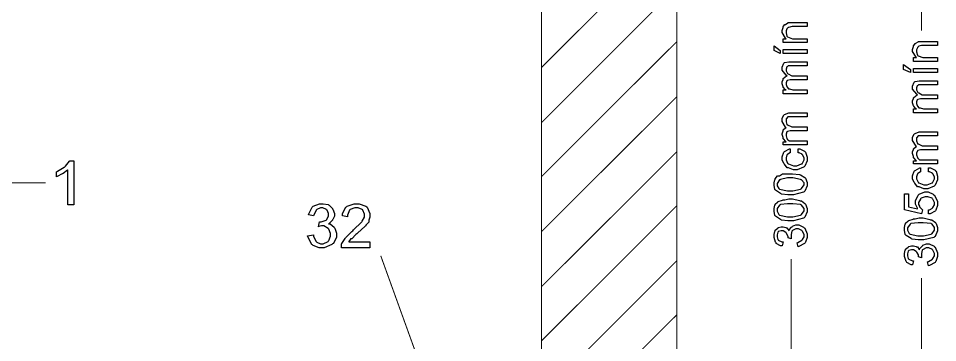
# Model space of a CAD drawing. Header units: metres. Extents: x -593 to 248, y 430 to 1024.
# Drawn here: x -232.11 to -193.25, y 924.3 to 938.03 of the extents above; entities that cross this region are included whole.
import ezdxf

# ---------------------------------------------------------------- set-up
doc = ezdxf.new("R2010")
doc.units = ezdxf.units.M
doc.header["$MEASUREMENT"] = 0
for name, color, linetype in [('C00-00-00-BLACK', 7, 'Continuous'), ('C00-7E-FF', 150, 'Continuous'), ('CFF-7E-00', 30, 'Continuous')]:
    doc.layers.add(name, color=color, linetype=linetype)

msp = doc.modelspace()

# ---------------------------------------------------------------- linework, layer by layer
at = {"layer": 'C00-00-00-BLACK', "const_width": 0.0423}
for points in [[(-210.003, 898.77), (-210.003, 967.479)], [(-204.28, 897.116), (-204.28, 967.479)], [(-210.003, 935.944), (-204.28, 941.667)], [(-210.003, 933.612), (-204.28, 939.335)], [(-210.003, 931.324), (-204.28, 937.044)], [(-210.003, 928.991), (-204.28, 934.713)], [(-210.003, 926.659), (-204.28, 932.382)], [(-210.003, 924.37), (-204.28, 930.093)], [(-210.003, 922.04), (-204.28, 927.763)], [(-210.003, 919.751), (-204.28, 925.474)]]:
    msp.add_lwpolyline(points, dxfattribs=at)
at = {"layer": 'C00-7E-FF', "const_width": 0.0423}
for points in [[(-193.929, 965.955), (-193.929, 937.512)], [(-233.119, 927.34), (-232.44, 931.067), (-230.956, 931.067)], [(-214.544, 921.743), (-216.79, 927.975)], [(-199.444, 900.252), (-199.444, 927.847)], [(-193.929, 898.639), (-193.929, 927.04)]]:
    msp.add_lwpolyline(points, dxfattribs=at)
at = {"layer": 'CFF-7E-00'}
for points in [[(-198.766, 937.003), (-199.782, 937.003), (-199.782, 937.17), (-199.655, 937.17), (-199.677, 937.193), (-199.825, 937.432), (-199.825, 937.512), (-199.825, 937.512), (-199.782, 937.64), (-199.782, 937.682), (-199.772, 937.693), (-199.717, 937.766), (-199.698, 937.766), (-199.688, 937.777), (-199.582, 937.842), (-199.571, 937.851), (-199.53, 937.851), (-199.435, 937.851), (-199.402, 937.851), (-198.766, 937.851), (-198.766, 937.682), (-199.402, 937.682), (-199.402, 937.682), (-199.561, 937.65), (-199.571, 937.639), (-199.571, 937.639), (-199.614, 937.598), (-199.614, 937.598), (-199.625, 937.588), (-199.655, 937.5), (-199.655, 937.47), (-199.655, 937.417), (-199.625, 937.27), (-199.614, 937.259), (-199.593, 937.249), (-199.386, 937.17), (-199.318, 937.17), (-198.766, 937.17), (-198.766, 937.003)], [(-199.91, 936.537), (-200.166, 936.664), (-200.166, 936.874), (-199.91, 936.664), (-199.91, 936.537)], [(-193.253, 936.197), (-194.268, 936.197), (-194.268, 936.367), (-194.142, 936.367), (-194.164, 936.389), (-194.311, 936.629), (-194.311, 936.708), (-194.311, 936.708), (-194.268, 936.836), (-194.268, 936.877), (-194.259, 936.888), (-194.204, 936.962), (-194.184, 936.962), (-194.175, 936.974), (-194.069, 937.037), (-194.058, 937.047), (-194.016, 937.047), (-193.921, 937.047), (-193.888, 937.047), (-193.253, 937.047), (-193.253, 936.877), (-193.888, 936.877), (-193.931, 936.877), (-194.048, 936.847), (-194.058, 936.836), (-194.058, 936.836), (-194.099, 936.793), (-194.099, 936.793), (-194.11, 936.783), (-194.142, 936.697), (-194.142, 936.666), (-194.142, 936.614), (-194.11, 936.465), (-194.099, 936.454), (-194.078, 936.444), (-193.871, 936.367), (-193.803, 936.367), (-193.253, 936.367), (-193.253, 936.197)], [(-198.766, 936.537), (-199.782, 936.537), (-199.782, 936.706), (-198.766, 936.706), (-198.766, 936.537)], [(-198.766, 934.84), (-199.785, 934.84), (-199.785, 935.01), (-199.658, 935.01), (-199.689, 935.01), (-199.775, 935.116), (-199.785, 935.137), (-199.785, 935.137), (-199.827, 935.265), (-199.827, 935.306), (-199.827, 935.349), (-199.785, 935.444), (-199.785, 935.476), (-199.775, 935.487), (-199.639, 935.593), (-199.616, 935.602), (-199.648, 935.624), (-199.827, 935.831), (-199.827, 935.899), (-199.827, 935.962), (-199.754, 936.132), (-199.743, 936.152), (-199.723, 936.163), (-199.548, 936.195), (-199.488, 936.195), (-198.766, 936.195), (-198.766, 936.025), (-199.404, 936.025), (-199.447, 936.025), (-199.542, 936.025), (-199.574, 936.025), (-199.574, 936.025), (-199.616, 935.983), (-199.616, 935.983), (-199.628, 935.973), (-199.658, 935.886), (-199.658, 935.856), (-199.658, 935.815), (-199.596, 935.698), (-199.574, 935.686), (-199.564, 935.677), (-199.413, 935.602), (-199.362, 935.602), (-198.766, 935.602), (-198.766, 935.433), (-199.447, 935.433), (-199.49, 935.433), (-199.607, 935.401), (-199.616, 935.39), (-199.628, 935.39), (-199.658, 935.295), (-199.658, 935.263), (-199.658, 935.232), (-199.628, 935.148), (-199.616, 935.137), (-199.616, 935.116), (-199.553, 935.052), (-199.531, 935.052), (-199.511, 935.043), (-199.367, 935.01), (-199.319, 935.01), (-198.766, 935.01), (-198.766, 934.84)], [(-194.398, 935.732), (-194.694, 935.859), (-194.694, 936.071), (-194.398, 935.859), (-194.398, 935.732)], [(-193.253, 935.732), (-194.271, 935.732), (-194.271, 935.902), (-193.253, 935.902), (-193.253, 935.732)], [(-193.253, 934.036), (-194.271, 934.036), (-194.271, 934.205), (-194.144, 934.205), (-194.176, 934.205), (-194.262, 934.311), (-194.271, 934.332), (-194.271, 934.332), (-194.314, 934.46), (-194.314, 934.501), (-194.314, 934.544), (-194.271, 934.639), (-194.271, 934.671), (-194.262, 934.682), (-194.124, 934.788), (-194.102, 934.798), (-194.133, 934.82), (-194.314, 935.026), (-194.314, 935.094), (-194.314, 935.159), (-194.239, 935.328), (-194.228, 935.349), (-194.208, 935.36), (-194.034, 935.39), (-193.975, 935.39), (-193.253, 935.39), (-193.253, 935.221), (-193.891, 935.221), (-193.934, 935.221), (-194.029, 935.221), (-194.06, 935.221), (-194.06, 935.221), (-194.102, 935.179), (-194.102, 935.179), (-194.113, 935.169), (-194.144, 935.083), (-194.144, 935.052), (-194.144, 935.011), (-194.082, 934.894), (-194.06, 934.883), (-194.051, 934.874), (-193.899, 934.798), (-193.848, 934.798), (-193.253, 934.798), (-193.253, 934.628), (-193.932, 934.628), (-193.975, 934.628), (-194.092, 934.598), (-194.102, 934.587), (-194.113, 934.587), (-194.144, 934.492), (-194.144, 934.459), (-194.144, 934.427), (-194.113, 934.343), (-194.102, 934.332), (-194.102, 934.311), (-194.04, 934.248), (-194.017, 934.248), (-193.997, 934.238), (-193.853, 934.205), (-193.805, 934.205), (-193.253, 934.205), (-193.253, 934.036)], [(-198.766, 932.678), (-199.782, 932.678), (-199.782, 932.805), (-199.655, 932.805), (-199.666, 932.816), (-199.772, 932.923), (-199.782, 932.933), (-199.782, 932.987), (-199.825, 933.107), (-199.825, 933.147), (-199.825, 933.147), (-199.782, 933.275), (-199.782, 933.316), (-199.772, 933.327), (-199.686, 933.4), (-199.655, 933.4), (-199.677, 933.422), (-199.825, 933.661), (-199.825, 933.739), (-199.825, 933.793), (-199.752, 933.942), (-199.741, 933.951), (-199.72, 933.963), (-199.545, 934.036), (-199.486, 934.036), (-198.766, 934.036), (-198.766, 933.866), (-199.402, 933.866), (-199.444, 933.866), (-199.54, 933.866), (-199.571, 933.866), (-199.582, 933.856), (-199.645, 933.793), (-199.655, 933.782), (-199.655, 933.782), (-199.655, 933.719), (-199.655, 933.697), (-199.655, 933.655), (-199.625, 933.539), (-199.614, 933.528), (-199.593, 933.519), (-199.418, 933.443), (-199.359, 933.443), (-198.766, 933.443), (-198.766, 933.273), (-199.444, 933.273), (-199.487, 933.273), (-199.604, 933.243), (-199.614, 933.232), (-199.625, 933.223), (-199.655, 933.132), (-199.655, 933.101), (-199.655, 933.06), (-199.625, 932.944), (-199.614, 932.933), (-199.614, 932.912), (-199.54, 932.859), (-199.528, 932.848), (-199.476, 932.848), (-199.357, 932.848), (-199.318, 932.848), (-198.766, 932.848), (-198.766, 932.678)], [(-193.253, 931.875), (-194.271, 931.875), (-194.271, 932.002), (-194.142, 932.002), (-194.154, 932.012), (-194.262, 932.119), (-194.271, 932.128), (-194.271, 932.182), (-194.314, 932.302), (-194.314, 932.341), (-194.314, 932.383), (-194.271, 932.479), (-194.271, 932.509), (-194.262, 932.52), (-194.172, 932.594), (-194.142, 932.594), (-194.164, 932.616), (-194.314, 932.855), (-194.314, 932.933), (-194.314, 932.987), (-194.239, 933.136), (-194.228, 933.147), (-194.208, 933.158), (-194.031, 933.232), (-193.972, 933.232), (-193.253, 933.232), (-193.253, 933.06), (-193.888, 933.06), (-193.931, 933.06), (-194.026, 933.06), (-194.058, 933.06), (-194.069, 933.05), (-194.132, 932.985), (-194.142, 932.975), (-194.142, 932.975), (-194.142, 932.912), (-194.142, 932.89), (-194.142, 932.849), (-194.11, 932.732), (-194.099, 932.721), (-194.078, 932.711), (-193.905, 932.637), (-193.845, 932.637), (-193.253, 932.637), (-193.253, 932.467), (-193.929, 932.467), (-193.972, 932.467), (-194.089, 932.435), (-194.099, 932.425), (-194.11, 932.415), (-194.142, 932.328), (-194.142, 932.298), (-194.142, 932.257), (-194.11, 932.139), (-194.099, 932.128), (-194.099, 932.128), (-194.026, 932.054), (-194.015, 932.043), (-193.962, 932.043), (-193.843, 932.043), (-193.803, 932.043), (-193.253, 932.043), (-193.253, 931.875)], [(-199.148, 932.341), (-199.148, 932.509), (-199.075, 932.509), (-198.874, 932.404), (-198.852, 932.382), (-198.831, 932.361), (-198.766, 932.155), (-198.766, 932.086), (-198.766, 932.002), (-198.872, 931.769), (-198.893, 931.746), (-198.915, 931.726), (-199.185, 931.62), (-199.275, 931.62), (-199.349, 931.62), (-199.55, 931.696), (-199.571, 931.705), (-199.614, 931.705), (-199.731, 931.854), (-199.741, 931.875), (-199.752, 931.886), (-199.825, 932.036), (-199.825, 932.086), (-199.825, 932.16), (-199.752, 932.361), (-199.741, 932.382), (-199.72, 932.393), (-199.519, 932.499), (-199.486, 932.509), (-199.486, 932.341), (-199.497, 932.331), (-199.604, 932.266), (-199.614, 932.255), (-199.625, 932.245), (-199.655, 932.126), (-199.655, 932.086), (-199.655, 932.033), (-199.593, 931.897), (-199.571, 931.875), (-199.561, 931.865), (-199.347, 931.789), (-199.275, 931.789), (-199.202, 931.789), (-199, 931.865), (-198.979, 931.875), (-198.969, 931.897), (-198.893, 932.039), (-198.893, 932.086), (-198.893, 932.128), (-198.969, 932.245), (-198.979, 932.255), (-198.979, 932.277), (-199.107, 932.341), (-199.148, 932.341)], [(-229.768, 930.136), (-230.022, 930.136), (-230.022, 931.62), (-230.033, 931.599), (-230.215, 931.461), (-230.236, 931.45), (-230.259, 931.441), (-230.469, 931.334), (-230.49, 931.324), (-230.49, 931.536), (-230.458, 931.558), (-230.171, 931.726), (-230.148, 931.746), (-230.117, 931.769), (-229.949, 931.981), (-229.938, 932.002), (-229.768, 932.002), (-229.768, 930.136)], [(-199.486, 930.559), (-199.582, 930.559), (-199.847, 930.592), (-199.867, 930.601), (-199.889, 930.612), (-200.103, 930.75), (-200.124, 930.771), (-200.135, 930.782), (-200.166, 930.964), (-200.166, 931.024), (-200.166, 931.068), (-200.135, 931.187), (-200.124, 931.197), (-200.124, 931.24), (-200.019, 931.357), (-199.997, 931.366), (-199.943, 931.366), (-199.804, 931.441), (-199.782, 931.45), (-199.709, 931.45), (-199.542, 931.45), (-199.486, 931.45), (-199.381, 931.45), (-199.094, 931.42), (-199.063, 931.409), (-199.042, 931.399), (-198.863, 931.293), (-198.852, 931.282), (-198.831, 931.261), (-198.766, 931.084), (-198.766, 931.024), (-198.766, 930.94), (-198.872, 930.709), (-198.893, 930.687), (-198.926, 930.666), (-199.347, 930.559), (-199.486, 930.559)], [(-193.633, 931.536), (-193.633, 931.705), (-193.56, 931.705), (-193.359, 931.6), (-193.337, 931.579), (-193.316, 931.558), (-193.253, 931.351), (-193.253, 931.282), (-193.253, 931.198), (-193.359, 930.965), (-193.38, 930.943), (-193.402, 930.922), (-193.672, 930.817), (-193.761, 930.817), (-193.836, 930.817), (-194.037, 930.891), (-194.058, 930.901), (-194.1, 930.901), (-194.216, 931.049), (-194.226, 931.07), (-194.237, 931.081), (-194.311, 931.233), (-194.311, 931.282), (-194.311, 931.357), (-194.237, 931.558), (-194.226, 931.579), (-194.205, 931.59), (-194.004, 931.696), (-193.972, 931.705), (-193.972, 931.536), (-193.983, 931.526), (-194.089, 931.461), (-194.099, 931.45), (-194.11, 931.441), (-194.142, 931.322), (-194.142, 931.282), (-194.142, 931.23), (-194.08, 931.092), (-194.058, 931.07), (-194.048, 931.06), (-193.833, 930.985), (-193.761, 930.985), (-193.688, 930.985), (-193.487, 931.06), (-193.465, 931.07), (-193.456, 931.092), (-193.38, 931.235), (-193.38, 931.282), (-193.38, 931.325), (-193.456, 931.441), (-193.465, 931.45), (-193.465, 931.472), (-193.592, 931.536), (-193.633, 931.536)], [(-199.486, 930.728), (-199.37, 930.728), (-199.043, 930.804), (-199.021, 930.814), (-199, 930.825), (-198.893, 930.975), (-198.893, 931.024), (-198.893, 931.068), (-199, 931.187), (-199.021, 931.197), (-199.043, 931.208), (-199.375, 931.282), (-199.486, 931.282), (-199.592, 931.282), (-199.9, 931.208), (-199.91, 931.197), (-199.932, 931.187), (-200.04, 931.034), (-200.04, 930.983), (-200.04, 930.942), (-199.965, 930.825), (-199.954, 930.814), (-199.934, 930.804), (-199.599, 930.728), (-199.486, 930.728)], [(-193.633, 929.755), (-193.633, 929.925), (-193.592, 929.925), (-193.476, 929.999), (-193.465, 930.009), (-193.456, 930.02), (-193.38, 930.14), (-193.38, 930.178), (-193.38, 930.232), (-193.456, 930.379), (-193.465, 930.389), (-193.487, 930.411), (-193.661, 930.475), (-193.719, 930.475), (-193.782, 930.475), (-193.952, 930.411), (-193.972, 930.389), (-193.983, 930.379), (-194.058, 930.23), (-194.058, 930.178), (-194.058, 930.147), (-194.015, 930.076), (-194.015, 930.052), (-194.005, 930.042), (-193.899, 929.936), (-193.888, 929.925), (-193.929, 929.755), (-194.653, 929.925), (-194.653, 930.601), (-194.484, 930.601), (-194.484, 930.052), (-194.099, 929.966), (-194.11, 929.988), (-194.187, 930.163), (-194.187, 930.221), (-194.187, 930.306), (-194.08, 930.538), (-194.058, 930.559), (-194.037, 930.581), (-193.798, 930.687), (-193.719, 930.687), (-193.646, 930.687), (-193.444, 930.581), (-193.422, 930.559), (-193.391, 930.538), (-193.253, 930.269), (-193.253, 930.178), (-193.253, 930.105), (-193.327, 929.904), (-193.337, 929.882), (-193.359, 929.862), (-193.566, 929.755), (-193.633, 929.755)], [(-199.486, 929.459), (-199.582, 929.459), (-199.847, 929.491), (-199.867, 929.5), (-199.889, 929.511), (-200.103, 929.649), (-200.124, 929.67), (-200.135, 929.681), (-200.166, 929.864), (-200.166, 929.925), (-200.166, 929.979), (-200.135, 930.115), (-200.124, 930.136), (-200.124, 930.167), (-200.019, 930.253), (-199.997, 930.262), (-199.987, 930.274), (-199.804, 930.338), (-199.782, 930.348), (-199.709, 930.348), (-199.542, 930.389), (-199.486, 930.389), (-199.381, 930.389), (-199.094, 930.316), (-199.063, 930.305), (-199.01, 930.305), (-198.863, 930.189), (-198.852, 930.178), (-198.831, 930.158), (-198.766, 929.984), (-198.766, 929.925), (-198.766, 929.841), (-198.872, 929.608), (-198.893, 929.586), (-198.926, 929.565), (-199.347, 929.459), (-199.486, 929.459)], [(-219.886, 928.821), (-219.631, 928.864), (-219.631, 928.791), (-219.526, 928.579), (-219.504, 928.568), (-219.495, 928.558), (-219.342, 928.482), (-219.291, 928.482), (-219.218, 928.482), (-219.017, 928.588), (-218.995, 928.609), (-218.985, 928.62), (-218.909, 928.803), (-218.909, 928.864), (-218.909, 928.927), (-218.985, 929.108), (-218.995, 929.117), (-219.017, 929.139), (-219.19, 929.247), (-219.248, 929.247), (-219.292, 929.247), (-219.411, 929.215), (-219.42, 929.204), (-219.378, 929.416), (-219.378, 929.416), (-219.378, 929.416), (-219.378, 929.416), (-219.303, 929.416), (-219.101, 929.48), (-219.078, 929.5), (-219.069, 929.511), (-218.995, 929.663), (-218.995, 929.713), (-218.995, 929.766), (-219.058, 929.915), (-219.078, 929.925), (-219.09, 929.936), (-219.241, 930.009), (-219.291, 930.009), (-219.344, 930.009), (-219.495, 929.936), (-219.504, 929.925), (-219.516, 929.915), (-219.621, 929.701), (-219.631, 929.67), (-219.843, 929.713), (-219.834, 929.755), (-219.696, 930.031), (-219.674, 930.052), (-219.642, 930.074), (-219.379, 930.178), (-219.291, 930.178), (-219.218, 930.178), (-219.017, 930.147), (-218.995, 930.136), (-218.974, 930.126), (-218.836, 929.977), (-218.825, 929.966), (-218.815, 929.946), (-218.739, 929.772), (-218.739, 929.713), (-218.739, 929.66), (-218.815, 929.511), (-218.825, 929.5), (-218.836, 929.48), (-218.974, 929.342), (-218.995, 929.331), (-218.931, 929.331), (-218.762, 929.185), (-218.739, 929.163), (-218.73, 929.152), (-218.655, 928.937), (-218.655, 928.864), (-218.655, 928.769), (-218.793, 928.504), (-218.825, 928.482), (-218.857, 928.451), (-219.183, 928.313), (-219.291, 928.313), (-219.387, 928.313), (-219.653, 928.419), (-219.674, 928.439), (-219.706, 928.461), (-219.876, 928.78), (-219.886, 928.821)], [(-217.258, 928.568), (-217.258, 928.313), (-218.443, 928.313), (-218.443, 928.355), (-218.443, 928.451), (-218.443, 928.482), (-218.434, 928.504), (-218.296, 928.715), (-218.274, 928.736), (-218.264, 928.758), (-218.009, 929.002), (-217.977, 929.033), (-217.936, 929.076), (-217.608, 929.396), (-217.597, 929.416), (-217.577, 929.438), (-217.471, 929.612), (-217.471, 929.67), (-217.471, 929.735), (-217.545, 929.904), (-217.554, 929.925), (-217.577, 929.936), (-217.75, 930.009), (-217.808, 930.009), (-217.883, 930.009), (-218.084, 929.936), (-218.104, 929.925), (-218.115, 929.904), (-218.19, 929.698), (-218.19, 929.628), (-218.402, 929.67), (-218.402, 929.766), (-218.264, 930.031), (-218.233, 930.052), (-218.212, 930.074), (-217.91, 930.178), (-217.808, 930.178), (-217.703, 930.178), (-217.417, 930.074), (-217.385, 930.052), (-217.364, 930.031), (-217.258, 929.761), (-217.258, 929.67), (-217.258, 929.617), (-217.291, 929.481), (-217.301, 929.459), (-217.301, 929.407), (-217.418, 929.269), (-217.428, 929.247), (-217.45, 929.226), (-217.767, 928.938), (-217.808, 928.905), (-217.841, 928.873), (-218.008, 928.694), (-218.063, 928.694), (-218.074, 928.685), (-218.137, 928.579), (-218.147, 928.568), (-217.258, 928.568)], [(-199.486, 929.628), (-199.37, 929.628), (-199.043, 929.703), (-199.021, 929.713), (-199, 929.724), (-198.893, 929.875), (-198.893, 929.925), (-198.893, 929.979), (-199, 930.115), (-199.021, 930.136), (-199.043, 930.147), (-199.375, 930.178), (-199.486, 930.178), (-199.592, 930.178), (-199.9, 930.147), (-199.91, 930.136), (-199.932, 930.115), (-200.04, 929.973), (-200.04, 929.925), (-200.04, 929.873), (-199.965, 929.724), (-199.954, 929.713), (-199.934, 929.703), (-199.599, 929.628), (-199.486, 929.628)], [(-193.972, 928.652), (-194.069, 928.652), (-194.333, 928.685), (-194.354, 928.694), (-194.376, 928.705), (-194.589, 928.843), (-194.61, 928.864), (-194.621, 928.875), (-194.653, 929.057), (-194.653, 929.117), (-194.653, 929.171), (-194.621, 929.309), (-194.61, 929.33), (-194.61, 929.361), (-194.505, 929.447), (-194.484, 929.456), (-194.474, 929.467), (-194.291, 929.531), (-194.268, 929.54), (-194.195, 929.54), (-194.029, 929.583), (-193.972, 929.583), (-193.867, 929.583), (-193.581, 929.509), (-193.549, 929.498), (-193.497, 929.498), (-193.348, 929.382), (-193.337, 929.371), (-193.316, 929.35), (-193.253, 929.177), (-193.253, 929.117), (-193.253, 929.033), (-193.359, 928.8), (-193.38, 928.778), (-193.411, 928.758), (-193.833, 928.652), (-193.972, 928.652)], [(-199.148, 928.355), (-199.189, 928.525), (-199.158, 928.536), (-198.99, 928.642), (-198.979, 928.652), (-198.969, 928.663), (-198.893, 928.782), (-198.893, 928.821), (-198.893, 928.875), (-198.969, 929.012), (-198.979, 929.033), (-198.99, 929.044), (-199.14, 929.12), (-199.189, 929.12), (-199.243, 929.12), (-199.381, 929.044), (-199.402, 929.033), (-199.413, 929.024), (-199.444, 928.872), (-199.444, 928.821), (-199.444, 928.821), (-199.444, 928.726), (-199.444, 928.694), (-199.571, 928.736), (-199.571, 928.736), (-199.571, 928.769), (-199.571, 928.778), (-199.571, 928.778), (-199.645, 928.938), (-199.655, 928.948), (-199.666, 928.97), (-199.786, 929.033), (-199.825, 929.033), (-199.869, 929.033), (-199.987, 929.002), (-199.997, 928.991), (-200.008, 928.981), (-200.04, 928.861), (-200.04, 928.821), (-200.04, 928.78), (-200.008, 928.663), (-199.997, 928.652), (-199.987, 928.642), (-199.834, 928.568), (-199.782, 928.568), (-199.825, 928.398), (-199.889, 928.398), (-200.071, 928.504), (-200.081, 928.525), (-200.103, 928.547), (-200.166, 928.754), (-200.166, 928.821), (-200.166, 928.875), (-200.135, 929.012), (-200.124, 929.033), (-200.124, 929.066), (-200.008, 929.153), (-199.997, 929.163), (-199.987, 929.174), (-199.866, 929.204), (-199.825, 929.204), (-199.783, 929.204), (-199.666, 929.174), (-199.655, 929.163), (-199.623, 929.163), (-199.54, 929.044), (-199.528, 929.033), (-199.528, 929.076), (-199.423, 929.195), (-199.402, 929.204), (-199.392, 929.226), (-199.24, 929.289), (-199.189, 929.289), (-199.116, 929.289), (-198.915, 929.185), (-198.893, 929.163), (-198.872, 929.141), (-198.766, 928.901), (-198.766, 928.821), (-198.766, 928.748), (-198.842, 928.547), (-198.852, 928.525), (-198.874, 928.504), (-199.116, 928.366), (-199.148, 928.355)], [(-193.972, 928.821), (-193.856, 928.821), (-193.529, 928.895), (-193.506, 928.905), (-193.486, 928.916), (-193.38, 929.068), (-193.38, 929.117), (-193.38, 929.171), (-193.486, 929.309), (-193.506, 929.33), (-193.529, 929.341), (-193.862, 929.371), (-193.972, 929.371), (-194.078, 929.371), (-194.385, 929.341), (-194.395, 929.33), (-194.417, 929.309), (-194.525, 929.166), (-194.525, 929.117), (-194.525, 929.065), (-194.452, 928.916), (-194.44, 928.905), (-194.42, 928.895), (-194.085, 928.821), (-193.972, 928.821)], [(-193.633, 927.551), (-193.676, 927.72), (-193.644, 927.731), (-193.476, 927.837), (-193.465, 927.847), (-193.456, 927.858), (-193.38, 927.978), (-193.38, 928.016), (-193.38, 928.07), (-193.456, 928.208), (-193.465, 928.229), (-193.476, 928.24), (-193.626, 928.315), (-193.676, 928.315), (-193.73, 928.315), (-193.867, 928.24), (-193.888, 928.229), (-193.899, 928.219), (-193.929, 928.067), (-193.929, 928.016), (-193.929, 928.016), (-193.929, 927.921), (-193.929, 927.89), (-194.058, 927.932), (-194.058, 927.932), (-194.058, 927.965), (-194.058, 927.975), (-194.058, 928.018), (-194.132, 928.133), (-194.142, 928.143), (-194.153, 928.165), (-194.273, 928.229), (-194.311, 928.229), (-194.355, 928.229), (-194.474, 928.197), (-194.484, 928.186), (-194.494, 928.176), (-194.525, 928.056), (-194.525, 928.016), (-194.525, 927.975), (-194.494, 927.858), (-194.484, 927.847), (-194.474, 927.837), (-194.321, 927.763), (-194.268, 927.763), (-194.311, 927.593), (-194.376, 927.593), (-194.558, 927.699), (-194.567, 927.72), (-194.589, 927.742), (-194.653, 927.949), (-194.653, 928.016), (-194.653, 928.07), (-194.621, 928.208), (-194.61, 928.229), (-194.61, 928.261), (-194.494, 928.348), (-194.484, 928.358), (-194.474, 928.369), (-194.352, 928.401), (-194.311, 928.401), (-194.27, 928.401), (-194.153, 928.369), (-194.142, 928.358), (-194.11, 928.358), (-194.026, 928.24), (-194.015, 928.229), (-194.015, 928.273), (-193.91, 928.391), (-193.888, 928.401), (-193.878, 928.423), (-193.727, 928.485), (-193.676, 928.485), (-193.603, 928.485), (-193.402, 928.38), (-193.38, 928.358), (-193.359, 928.337), (-193.253, 928.098), (-193.253, 928.016), (-193.253, 927.943), (-193.327, 927.742), (-193.337, 927.72), (-193.359, 927.699), (-193.602, 927.562), (-193.633, 927.551)]]:
    msp.add_lwpolyline(points, close=True, dxfattribs=at)

doc.saveas('drawing.dxf')
